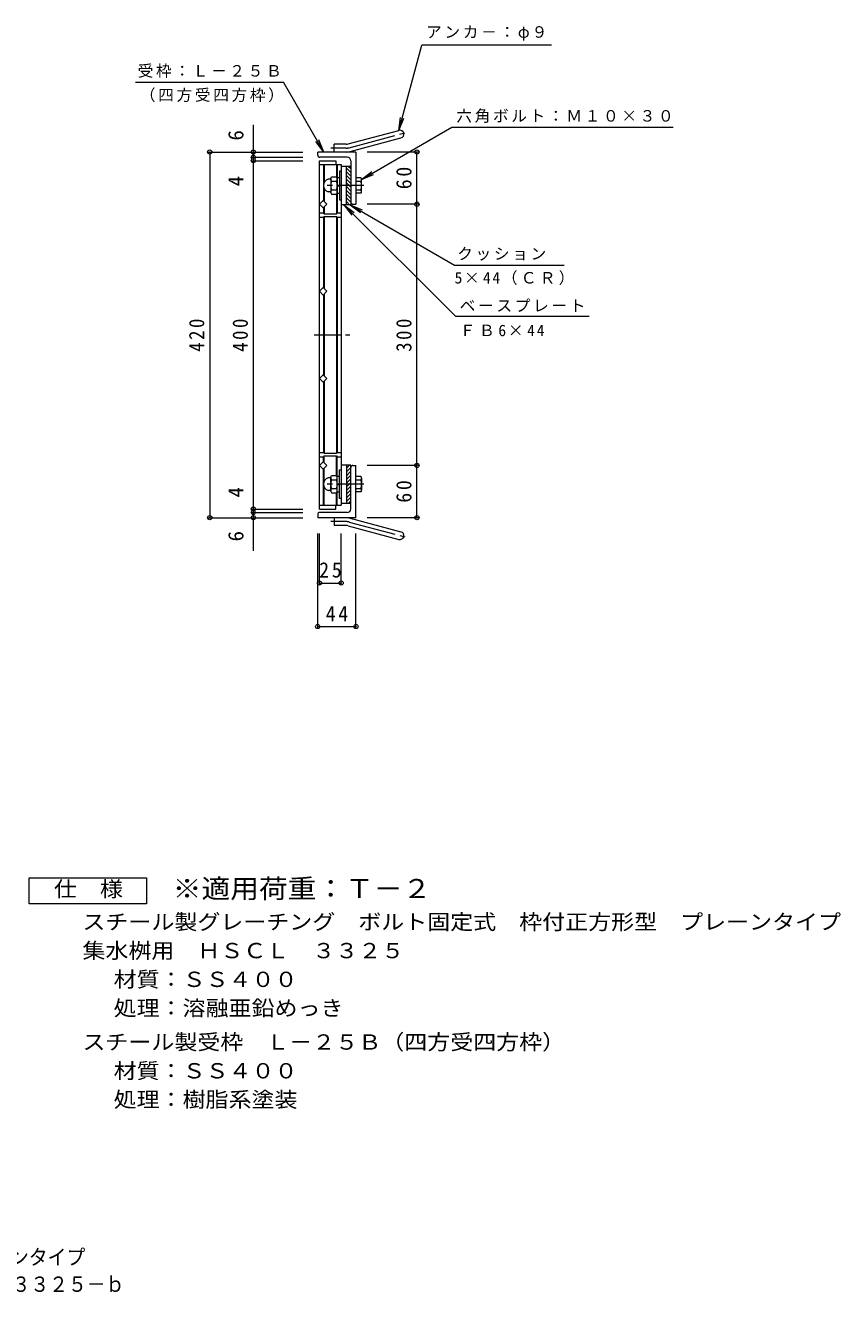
# Model space of a CAD drawing. Units: millimetres at full size, sheet at 1:6. Extents: x -823 to 1068, y -824 to 749.
# Drawn here: x 132 to 1068, y -824 to 633 of the extents above; entities that cross this region are included whole.
import ezdxf
from ezdxf.enums import TextEntityAlignment as Align

# ---------------------------------------------------------------- set-up
doc = ezdxf.new("R2010")
doc.units = ezdxf.units.MM
doc.header["$LTSCALE"] = 6
doc.header["$PDMODE"] = 32
doc.header["$PDSIZE"] = 4.8
doc.linetypes.add('CHAIN1', pattern=[8, 5, -1, 1, -1])
doc.linetypes.add('CHAIN2', pattern=[12, 9, -1, 1, -1])
for name, color, linetype, lineweight in [('E-1', 2, 'Continuous', 9), ('E-2', 3, 'Continuous', 9), ('E-5', 7, 'Continuous', 9), ('E-C', 7, 'Continuous', 9), ('F-4_F-4ﾚｲﾔ', 2, 'Continuous', 9)]:
    doc.layers.add(name, color=color, linetype=linetype, lineweight=lineweight)
doc.layers.add('F-5_F-5ﾚｲﾔ', color=2, linetype='Continuous')
doc.styles.add('ＭＳ ゴシック', font='')
doc.styles.get('ＭＳ ゴシック').set_extended_font_data('MS Gothic')

msp = doc.modelspace()

# ---------------------------------------------------------------- linework, layer by layer
at = {"layer": 'E-1'}
for p, q in [((502.594, 496.367), (560.784, 511.959)), ((486.449, 487.06), (486.449, 496.06)), ((500.264, 496.06), (486.449, 496.06)), ((504.923, 487.673), (563.114, 503.266)), ((467.449, 483.56), (467.449, 487.06)), ((511.449, 487.06), (467.449, 487.06)), ((501.449, 481.06), (469.949, 481.06)), ((511.449, 487.06), (511.449, 427.06)), ((505.449, 470.56), (500.449, 470.56)), ((500.449, 426.56), (500.449, 470.56)), ((505.449, 463.48), (500.449, 468.48)), ((505.449, 467.723), (502.612, 470.56)), ((481.664, 455.81), (479.529, 455.81)), ((482.097, 456.06), (483.433, 458.375)), ((482.449, 456.671), (482.449, 440.45)), ((483.433, 458.375), (488.965, 458.375)), ((483.433, 453.468), (488.965, 453.468)), ((489.949, 456.671), (488.965, 458.375)), ((489.949, 457.56), (489.949, 439.56)), ((492.449, 457.56), (489.949, 457.56)), ((492.449, 465.06), (492.449, 432.06)), ((494.449, 465.06), (492.449, 465.06)), ((505.449, 459.238), (500.449, 464.238)), ((505.449, 454.995), (500.449, 459.995)), ((505.449, 450.753), (500.449, 455.752)), ((517.106, 457.445), (511.449, 457.445)), ((511.449, 453.56), (517.106, 453.56)), ((517.849, 441.618), (517.849, 455.503)), ((481.664, 441.31), (479.529, 441.31)), ((483.433, 443.653), (488.965, 443.653)), ((489.949, 440.45), (488.965, 438.745)), ((489.949, 448.743), (492.449, 449.413)), ((489.949, 447.708), (492.449, 448.378)), ((492.449, 439.56), (489.949, 439.56)), ((505.449, 446.51), (500.449, 451.51)), ((505.449, 442.267), (500.449, 447.267)), ((505.449, 438.025), (500.449, 443.025)), ((505.449, 433.782), (500.449, 438.782)), ((511.449, 443.56), (517.106, 443.56)), ((517.106, 439.675), (511.449, 439.675)), ((492.449, 432.06), (494.449, 432.06)), ((505.449, 429.539), (500.449, 434.539)), ((504.186, 426.56), (500.449, 430.297)), ((507.949, 427.06), (511.449, 427.06)), ((492.449, 122.059), (494.449, 122.059)), ((492.449, 89.059), (492.449, 122.059)), ((504.186, 127.559), (500.449, 123.823)), ((500.449, 127.559), (500.449, 83.559)), ((505.449, 124.58), (500.449, 119.58)), ((505.449, 120.337), (500.449, 115.337)), ((507.949, 127.059), (511.449, 127.059)), ((511.449, 67.059), (511.449, 127.059)), ((481.664, 112.809), (479.529, 112.809)), ((482.449, 97.449), (482.449, 113.67)), ((483.433, 110.467), (488.965, 110.467)), ((489.949, 113.67), (488.965, 115.374)), ((489.949, 96.559), (489.949, 114.559)), ((492.449, 114.559), (489.949, 114.559)), ((489.949, 106.412), (492.449, 105.742)), ((489.949, 105.377), (492.449, 104.707)), ((505.449, 116.095), (500.449, 111.095)), ((505.449, 111.852), (500.449, 106.852)), ((505.449, 107.61), (500.449, 102.61)), ((505.449, 103.367), (500.449, 98.367)), ((517.106, 114.444), (511.449, 114.444)), ((511.449, 110.559), (517.106, 110.559)), ((517.849, 112.502), (517.849, 98.617)), ((481.664, 98.309), (479.529, 98.309)), ((482.097, 98.059), (483.433, 95.744)), ((483.433, 100.652), (488.965, 100.652)), ((483.433, 95.744), (488.965, 95.744)), ((489.949, 97.449), (488.965, 95.744)), ((492.449, 96.559), (489.949, 96.559)), ((494.449, 89.059), (492.449, 89.059)), ((505.449, 99.124), (500.449, 94.124)), ((505.449, 94.882), (500.449, 89.882)), ((505.449, 90.639), (500.449, 85.639)), ((511.449, 100.559), (517.106, 100.559)), ((517.106, 96.674), (511.449, 96.674)), ((501.449, 73.059), (469.949, 73.059)), ((505.449, 83.559), (500.449, 83.559)), ((505.449, 86.396), (502.612, 83.559)), ((467.449, 70.559), (467.449, 67.059)), ((511.449, 67.059), (467.449, 67.059)), ((486.449, 67.059), (486.449, 58.059)), ((504.923, 66.446), (563.114, 50.854)), ((500.264, 58.059), (486.449, 58.059)), ((502.594, 57.753), (560.784, 42.16))]:
    msp.add_line(p, q, dxfattribs=at)
at = {"layer": 'E-1', "linetype": 'CHAIN2'}
for p, q in [((503.758, 492.02), (568.925, 509.481)), ((500.264, 491.56), (482.644, 491.56)), ((500.264, 62.559), (482.644, 62.559)), ((503.758, 62.099), (568.925, 44.638))]:
    msp.add_line(p, q, dxfattribs=at)
at = {"layer": 'E-1', "linetype": 'CHAIN1'}
for p, q in [((520.279, 448.56), (474.387, 448.56)), ((520.279, 105.559), (474.387, 105.559))]:
    msp.add_line(p, q, dxfattribs=at)
at = {"layer": 'E-1'}
for points in [[(505.449, 477.06), (505.449, 426.56), (500.449, 426.56)], [(482.097, 441.06), (483.433, 438.745), (488.965, 438.745)], [(505.449, 77.059), (505.449, 127.559), (500.449, 127.559)], [(482.097, 113.059), (483.433, 115.374), (488.965, 115.374)]]:
    msp.add_lwpolyline(points, dxfattribs=at)
for centre, radius, start, end in [((561.949, 507.612), 4.5, 285.00014, 104.99991), ((500.264, 505.06), 9, 270, 285.00002), ((469.949, 483.56), 2.5, 180, 270), ((500.264, 505.06), 18, 270, 285), ((501.449, 477.06), 4, 0, 90), ((481.449, 448.56), 7.5, 104.83513, 255.16487), ((481.664, 456.31), 0.5, 270, 329.99997), ((495.178, 448.56), 12.729, 157.32364, 202.67636), ((488.155, 456.671), 5.705, 180, 214.1543), ((484.244, 456.671), 5.705, 325.8457, 0), ((477.22, 448.56), 12.729, 337.32364, 22.67636), ((514.939, 455.503), 2.91, 318.12389, 41.8763), ((500.659, 448.56), 17.19, 343.09029, 16.90971), ((481.664, 440.81), 0.5, 30.00003, 90), ((488.155, 440.45), 5.705, 145.8457, 180), ((484.244, 440.45), 5.705, 0, 34.1543), ((514.939, 441.618), 2.91, 318.1237, 41.87611), ((507.949, 429.56), 2.5, 180, 270), ((507.949, 124.559), 2.5, 90, 180), ((481.449, 105.559), 7.5, 104.83513, 255.16487), ((481.664, 113.309), 0.5, 270, 329.99997), ((495.178, 105.559), 12.729, 157.32364, 202.67636), ((488.155, 113.67), 5.705, 180, 214.1543), ((484.244, 113.67), 5.705, 325.8457, 0), ((477.22, 105.559), 12.729, 337.32364, 22.67636), ((514.939, 112.502), 2.91, 318.12389, 41.8763), ((500.659, 105.559), 17.19, 343.09029, 16.90971), ((481.664, 97.809), 0.5, 30.00003, 90), ((488.155, 97.449), 5.705, 145.8457, 180), ((484.244, 97.449), 5.705, 0, 34.1543), ((514.939, 98.617), 2.91, 318.1237, 41.87611), ((469.949, 70.559), 2.5, 90, 180), ((501.449, 77.059), 4, 270, 0), ((500.264, 49.059), 18, 75, 90), ((500.264, 49.059), 9, 74.99998, 90), ((561.949, 46.507), 4.5, 255.00009, 74.99986)]:
    msp.add_arc(centre, radius, start, end, dxfattribs=at)
at = {"layer": 'E-1', "linetype": 'CHAIN2'}
for centre, start, end in [((500.264, 505.06), 270, 284.99995), ((500.264, 49.059), 75.00005, 90)]:
    msp.add_arc(centre, 13.5, start, end, dxfattribs=at)
at = {"layer": 'E-2'}
for p, q in [((469.449, 477.06), (488.449, 477.06)), ((469.449, 77.059), (469.449, 477.06)), ((469.449, 472.56), (494.449, 472.56)), ((473.949, 472.56), (473.949, 431.045)), ((474.949, 472.56), (474.949, 452.302)), ((488.449, 477.06), (488.449, 472.56)), ((488.949, 472.56), (488.949, 458.375)), ((489.949, 472.56), (489.949, 457.56)), ((494.449, 472.56), (494.449, 81.56)), ((500.449, 470.56), (494.449, 470.56)), ((500.449, 426.56), (500.449, 470.56)), ((474.949, 444.818), (474.949, 430.045)), ((488.949, 438.745), (488.949, 416.06)), ((489.949, 439.56), (489.949, 417.06)), ((469.449, 427.06), (473.692, 431.302)), ((473.692, 422.817), (469.449, 427.06)), ((473.692, 431.302), (477.934, 427.06)), ((477.934, 427.06), (473.692, 422.817)), ((473.949, 423.074), (473.949, 417.06)), ((474.949, 424.074), (474.949, 416.06)), ((500.449, 426.56), (494.449, 426.56)), ((469.449, 417.06), (473.949, 417.06)), ((469.449, 412.06), (473.949, 412.06)), ((474.949, 416.06), (473.949, 417.06)), ((474.949, 413.06), (473.949, 412.06)), ((473.949, 412.06), (473.949, 331.045)), ((474.949, 416.06), (488.949, 416.06)), ((474.949, 413.06), (488.949, 413.06)), ((474.949, 413.06), (474.949, 330.045)), ((488.949, 416.06), (489.949, 417.06)), ((488.949, 413.06), (489.949, 412.06)), ((488.949, 413.06), (488.949, 141.059)), ((489.949, 417.06), (494.449, 417.06)), ((489.949, 412.06), (494.449, 412.06)), ((489.949, 412.06), (489.949, 142.059)), ((469.449, 327.06), (473.692, 331.302)), ((473.692, 322.817), (469.449, 327.06)), ((473.949, 323.074), (473.949, 231.045)), ((474.949, 324.074), (474.949, 230.045)), ((473.692, 231.302), (469.449, 227.06)), ((469.449, 227.06), (473.692, 222.817)), ((473.949, 223.074), (473.949, 142.059)), ((474.949, 224.074), (474.949, 141.059)), ((469.449, 142.059), (473.949, 142.059)), ((469.449, 137.059), (473.949, 137.059)), ((473.692, 131.302), (469.449, 127.06)), ((477.934, 127.06), (473.692, 131.302)), ((474.949, 141.059), (473.949, 142.059)), ((474.949, 138.059), (473.949, 137.059)), ((473.949, 131.045), (473.949, 137.059)), ((474.949, 141.059), (488.949, 141.059)), ((474.949, 138.059), (488.949, 138.059)), ((474.949, 130.045), (474.949, 138.059)), ((488.949, 141.059), (489.949, 142.059)), ((488.949, 138.059), (489.949, 137.059)), ((488.949, 115.375), (488.949, 138.059)), ((489.949, 142.059), (494.449, 142.059)), ((489.949, 114.56), (489.949, 137.059)), ((489.949, 137.059), (494.449, 137.059)), ((469.449, 127.06), (473.692, 122.817)), ((473.692, 122.817), (477.934, 127.06)), ((473.949, 81.56), (473.949, 123.074)), ((474.949, 109.301), (474.949, 124.074)), ((500.449, 127.56), (494.449, 127.56)), ((500.449, 127.56), (500.449, 83.56)), ((474.949, 81.56), (474.949, 101.818)), ((488.949, 81.56), (488.949, 95.744)), ((489.949, 81.56), (489.949, 96.559)), ((469.449, 81.56), (494.449, 81.56)), ((469.449, 77.059), (488.449, 77.059)), ((488.449, 77.059), (488.449, 81.56)), ((500.449, 83.56), (494.449, 83.56))]:
    msp.add_line(p, q, dxfattribs=at)
at = {"layer": 'E-2', "linetype": 'CHAIN1'}
msp.add_line((463.55, 277.06), (504.513, 277.06), dxfattribs=at)
at = {"layer": 'E-2'}
for points in [[(473.692, 331.302), (477.934, 327.06), (473.692, 322.817)], [(473.692, 222.817), (477.934, 227.06), (473.692, 231.302)]]:
    msp.add_lwpolyline(points, dxfattribs=at)
at = {"layer": 'E-5'}
for p, q in [((560.785, 511.959), (586.988, 609.753)), ((735.988, 609.753), (586.988, 609.753)), ((258.155, 567.245), (428.155, 567.245)), ((474.449, 487.06), (428.155, 567.245)), ((560.785, 511.959), (562.742, 526.831)), ((560.785, 511.959), (566.525, 525.817)), ((517.849, 455.495), (621.697, 515.451)), ((621.697, 515.451), (875.697, 515.451)), ((474.449, 487.06), (465.318, 498.96)), ((474.449, 487.06), (468.709, 500.918)), ((517.849, 455.495), (529.749, 464.626)), ((517.849, 455.495), (531.707, 461.235)), ((497.449, 426.56), (506.581, 414.66)), ((497.449, 426.56), (509.349, 417.428)), ((497.449, 426.56), (625.646, 298.363)), ((504.7, 426.559), (516.6, 417.428)), ((504.7, 426.559), (518.558, 420.819)), ((504.7, 426.559), (624.675, 357.292)), ((624.675, 357.292), (750.505, 357.292)), ((625.646, 298.363), (779.147, 298.363))]:
    msp.add_line(p, q, dxfattribs=at)
at = {"layer": 'E-C'}
for p, q in [((393.449, 518.419), (393.449, 481.06)), ((341.649, 487.06), (450.449, 487.06)), ((343.449, 487.06), (343.449, 67.06)), ((391.649, 481.06), (450.449, 481.06)), ((393.449, 481.06), (393.449, 477.06)), ((583.249, 487.06), (524.449, 487.06)), ((581.449, 427.06), (581.449, 487.06)), ((391.649, 477.06), (450.449, 477.06)), ((393.449, 477.06), (393.449, 77.06)), ((583.249, 427.06), (524.449, 427.06)), ((581.449, 127.059), (581.449, 427.06)), ((583.249, 127.059), (524.449, 127.059)), ((581.449, 67.06), (581.449, 127.059)), ((391.649, 77.06), (450.449, 77.06)), ((391.649, 73.06), (450.449, 73.06)), ((393.449, 77.06), (393.449, 73.06)), ((393.449, 73.06), (393.449, 28.895)), ((341.649, 67.06), (450.449, 67.06)), ((583.249, 67.06), (524.449, 67.06)), ((467.449, -59.741), (467.449, 49.059)), ((469.449, -9.741), (469.449, 49.059)), ((494.449, -9.741), (494.449, 49.059)), ((511.449, -59.741), (511.449, 49.059)), ((469.449, -7.941), (494.449, -7.941)), ((467.449, -57.941), (511.449, -57.941))]:
    msp.add_line(p, q, dxfattribs=at)
for p in [(343.449, 487.06), (393.449, 487.06), (393.449, 481.06), (581.449, 487.06), (393.449, 477.06), (581.449, 427.06), (581.449, 127.059), (393.449, 77.06), (393.449, 73.06), (343.449, 67.06), (393.449, 67.06), (581.449, 67.06), (469.449, -7.941), (494.449, -7.941), (467.449, -57.941), (511.449, -57.941)]:
    msp.add_point(p, dxfattribs=at)
at = {"layer": 'F-4_F-4ﾚｲﾔ'}
msp.add_lwpolyline([(135.943, -376.445), (135.943, -346.444), (270.943, -346.444), (270.943, -376.445)], close=True, dxfattribs=at)

# ---------------------------------------------------------------- texts
at = {"layer": 'E-5', "char_height": 13.2, "attachment_point": 7, "style": 'ＭＳ ゴシック'}
for s, insert in [('\\T1.17;アンカ－：φ９', (591.988, 614.753)), ('\\T1.17;受枠：Ｌ－２５Ｂ', (260.655, 572.245)), ('\\T1.17;（四方受四方枠）', (263.155, 544.245)), ('\\T1.17;六角ボルト：Ｍ１０×３０', (626.697, 520.451)), ('\\T1.17;クッション', (627.705, 362.292)), ('\\T1.21;5×44（ＣＲ）', (624.675, 334.292)), ('\\T1.17;ベースプレート', (630.646, 303.363)), ('\\T1.23;ＦＢ6×44', (630.646, 275.363))]:
    msp.add_mtext(s, dxfattribs=dict(at, insert=insert))
at = {"layer": 'E-C', "color": 2, "style": 'ＭＳ ゴシック'}
for s, p in [('6', (387.449, 500.231)), ('4', (387.449, 447.56)), ('4', (387.449, 90.283)), ('6', (387.449, 39.829))]:
    msp.add_text(s, height=17.6, rotation=90, dxfattribs=at).set_placement(p, align=Align.BOTTOM_LEFT)
at = {"layer": 'E-C', "color": 2, "char_height": 17.6, "attachment_point": 7, "rotation": 90, "style": 'ＭＳ ゴシック'}
for s, insert in [('\\T1.27;\\W0.95;60', (575.449, 444.31)), ('\\T1.27;\\W0.9;420', (337.449, 257.56)), ('\\T1.27;\\W0.9;400', (387.449, 257.56)), ('\\T1.27;\\W0.9;300', (575.449, 257.56)), ('\\T1.27;\\W0.95;60', (575.449, 84.309))]:
    msp.add_mtext(s, dxfattribs=dict(at, insert=insert))
at = {"layer": 'E-C', "color": 2, "char_height": 17.6, "attachment_point": 7, "style": 'ＭＳ ゴシック'}
for s, insert in [('\\T1.27;\\W0.95;25', (469.199, -1.941)), ('\\T1.27;\\W0.95;44', (476.699, -51.941))]:
    msp.add_mtext(s, dxfattribs=dict(at, insert=insert))
at = {"layer": 'F-4_F-4ﾚｲﾔ', "style": 'ＭＳ ゴシック', "width": 1.1}
for s, p in [('仕\u3000様', (164.443, -373.444)), ('スチール製グレーチング\u3000ボルト固定式\u3000枠付正方形型\u3000プレーンタイプ', (197.197, -411.196)), ('集水桝用\u3000ＨＳＣＬ\u3000３３２５', (197.197, -444.196)), ('材質：ＳＳ４００', (233.024, -477.196)), ('処理：溶融亜鉛めっき', (233.024, -510.196)), ('スチール製受枠\u3000Ｌ－２５Ｂ（四方受四方枠）', (197.197, -549.196)), ('材質：ＳＳ４００', (233.024, -582.196)), ('処理：樹脂系塗装', (233.024, -615.196))]:
    msp.add_text(s, height=17.6, dxfattribs=at).set_placement(p, align=Align.BOTTOM_LEFT)
at = {"layer": 'F-5_F-5ﾚｲﾔ', "color": 3, "style": 'ＭＳ ゴシック', "width": 1.1}
msp.add_text('※適用荷重：Ｔ－２', height=21.99, dxfattribs=at).set_placement((300.943, -376.445), align=Align.BOTTOM_LEFT)
at = {"layer": 'F-5_F-5ﾚｲﾔ', "style": 'ＭＳ ゴシック', "width": 0.9}
for s, p in [('スチール製グレーチング\u3000ボルト固定式\u3000枠付正方形型\u3000プレーンタイプ', (-512.598, -796.274)), ('集水桝用\u3000クッション付\u3000ＨＳＣＬ\u3000３３２５－ｂ', (-251.437, -827.323))]:
    msp.add_text(s, height=17.6, dxfattribs=at).set_placement(p, align=Align.BOTTOM_LEFT)

doc.saveas('drawing.dxf')
